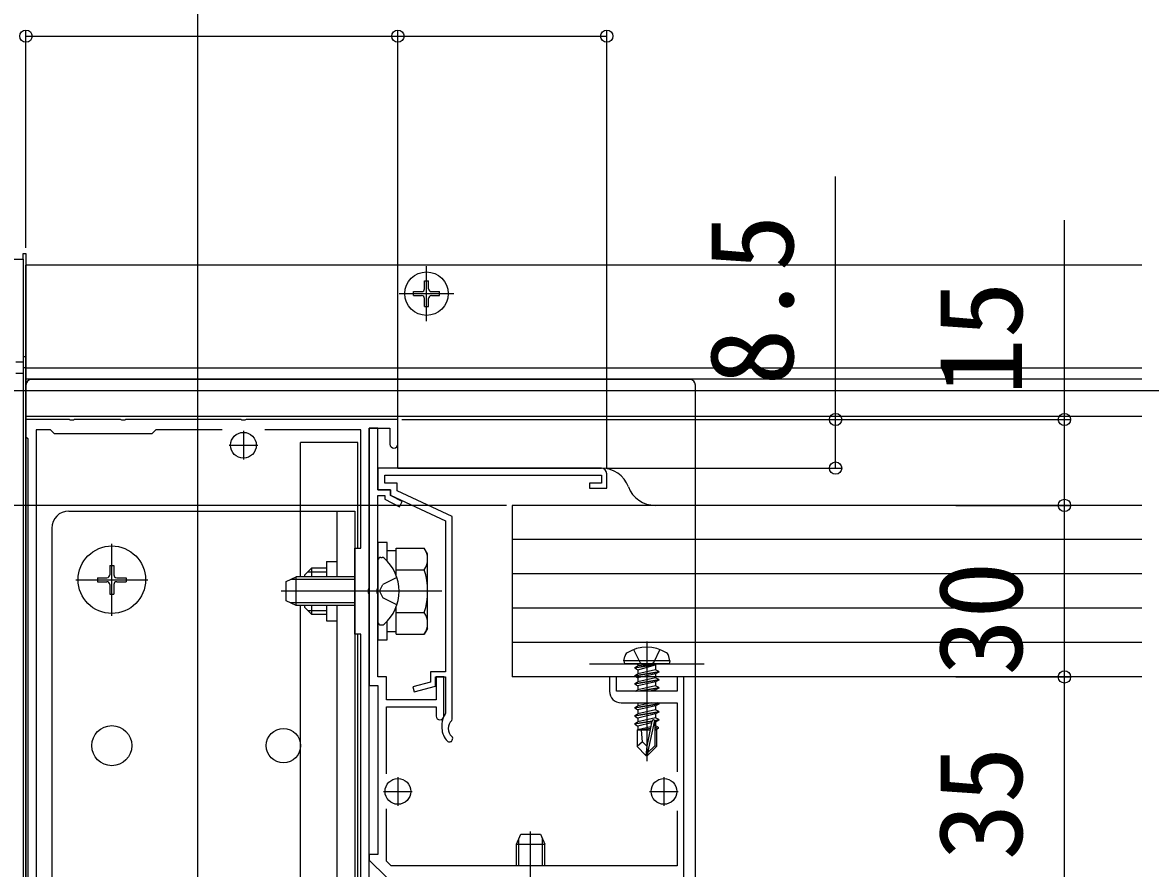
# Model space of a CAD drawing. Units: millimetres, scale not verified. Extents: x -875 to 875, y -1304 to 1296.
# Drawn here: x -640.6 to -443.5, y 531.8 to 679.7 of the extents above; entities that cross this region are included whole.
import ezdxf
from ezdxf.enums import TextEntityAlignment as Align

# ---------------------------------------------------------------- set-up
doc = ezdxf.new("R2010")
doc.units = ezdxf.units.MM
doc.header["$LTSCALE"] = 8
for name, color, linetype in [('0-3_YKK_11', 7, 'Continuous'), ('0-4_YKK_12', 2, 'Continuous'), ('0-5_YKK_13', 4, 'Continuous'), ('0-6_YKK_D', 6, 'Continuous')]:
    doc.layers.add(name, color=color, linetype=linetype)
doc.styles.add('ＭＳ ゴシック', font='')
doc.styles.get('ＭＳ ゴシック').set_extended_font_data('MS Gothic')

msp = doc.modelspace()

# ---------------------------------------------------------------- linework, layer by layer
at = {"layer": '0-3_YKK_11'}
for p, q in [((-602, 608.3), (-602, 603.3)), ((-604.5, 605.8), (-599.5, 605.8)), ((-567.3, 557.1), (-567.3, 556.3)), ((-575, 547.8), (-575, 542.8)), ((-528.5, 547.8), (-528.5, 542.8)), ((-577.5, 545.3), (-572.5, 545.3)), ((-531, 545.3), (-526, 545.3))]:
    msp.add_line(p, q, dxfattribs=at)
for points in [[(-575, 606), (-575, 610.3), (-601.542, 610.3), (-601.725, 610.18), (-602.275, 610.18), (-602.458, 610.3), (-622.542, 610.3), (-622.725, 610.18), (-623.275, 610.18), (-623.458, 610.3), (-631.542, 610.3), (-631.725, 610.18), (-632.275, 610.18), (-632.458, 610.3), (-640, 610.3), (-640, 607.3), (-639.7, 607)], [(-605.724, 608.5), (-617.3, 608.5), (-618, 607.8), (-635, 607.8), (-635.7, 608.5), (-638.2, 608.5), (-638.2, 452.526), (-632.385, 446.8), (-627.4, 446.8), (-627.4, 450.8)], [(-600.9, 456.6), (-600.9, 452.746), (-604.4, 450.746), (-604.4, 446.8), (-598.5, 446.8), (-598, 447.3), (-581.5, 447.3), (-581.5, 480.8), (-582.5, 480.8), (-582.5, 495.8), (-581.5, 495.8), (-581.5, 572.8), (-582.5, 572.8), (-582.5, 587.8), (-581.5, 587.8), (-581.5, 608.5), (-598.276, 608.5)], [(-580, 488.758), (-580, 579.842), (-580.12, 580.025), (-580.12, 580.575), (-580, 580.758), (-580, 608.8), (-576.4, 608.8), (-576.4, 606)], [(-567, 558.45), (-567, 565.3), (-568.3, 565.3), (-568.3, 561.3), (-577, 561.3), (-577, 565.3), (-578.5, 565.3), (-578.5, 579.842), (-578.62, 580.025), (-578.62, 580.575), (-578.5, 580.758), (-578.5, 597), (-577.3, 597), (-577.3, 596.393), (-574.731, 595.056), (-574.269, 595.944), (-576.3, 597), (-576.3, 598), (-578.5, 598), (-578.5, 608.8), (-580, 608.8), (-580, 563.8), (-578.5, 563.8), (-578.5, 534.3), (-580, 534.3), (-580, 533.3), (-577, 530.3)], [(-639.7, 607), (-639.7, 453.6), (-640, 453.3), (-640, 445.3), (-638.5, 445.3), (-638.5, 450.2), (-638.132, 450.354), (-633, 445.3), (-619.5, 445.3), (-619.5, 446.3)], [(-539.5, 601.8), (-578.5, 601.8), (-578.5, 598), (-576.3, 598), (-576.3, 597.1), (-566.7, 592.6), (-566.7, 566.2), (-569.3, 566.2), (-569.3, 564.393), (-572.365, 563.585), (-572.135, 562.715), (-568.4, 563.7), (-568.4, 565.3), (-566.7, 565.3), (-566.7, 558.997), (-566.755, 558.825)], [(-565.595, 557.69), (-565.5, 557.909), (-565.5, 593.363), (-575.1, 597.863), (-575.1, 599.2), (-577.3, 599.2), (-577.3, 600.6), (-539.4, 600.6), (-539.4, 599.2), (-541.5, 599.2), (-541.5, 598.3), (-538.5, 598.3), (-538.5, 600.8)], [(-525, 530.3), (-525, 565.3), (-526.2, 565.3), (-526.2, 562.8), (-536.8, 562.8), (-536.8, 565.3), (-538, 565.3), (-538, 562.8)], [(-577, 548.359), (-577, 560.1), (-568.3, 560.1), (-568.3, 558.45)], [(-536, 560.8), (-526.2, 560.8), (-526.2, 548.699)], [(-526.2, 541.901), (-526.2, 532.3), (-576.172, 532.3), (-577, 533.128), (-577, 542.241)]]:
    msp.add_lwpolyline(points, dxfattribs=at)
for centre, radius, start, end in [((-575.7, 606), 0.7, 180.00001, 269.99999), ((-575.7, 606), 0.7, 270.00001, 359.99999), ((-539.5, 600.8), 1, 0.00001, 89.99999), ((-536, 562.8), 2, 180.00001, 269.99999), ((-567.65, 558.45), 0.65, 180.00001, 269.99999), ((-567.65, 558.45), 0.65, 270.00001, 359.99999), ((-564.3, 557.1), 3, 144.90318, 180), ((-564.3, 556.3), 3, 180.00001, 227.02713), ((-564.3, 556.3), 1.9, 132.9859, 227.02712), ((-565.97, 554.507), 0.55, 227.02712, 330.00001), ((-565.97, 554.507), 0.55, 329.99997, 47.0271)]:
    msp.add_arc(centre, radius, start, end, dxfattribs=at)
at = {"layer": '0-4_YKK_12'}
for p, q in [((-610, 928.3), (-610, 385.3)), ((-445, 637.3), (-640, 637.3)), ((-640, 432.3), (-640, 637.3)), ((-445, 619.3), (-640, 619.3)), ((-445, 617.348), (-640, 617.348)), ((848.5, 615.3), (-801, 615.3)), ((-445, 610.8), (-640, 610.8))]:
    msp.add_line(p, q, dxfattribs=at)
at = {"layer": '0-5_YKK_13'}
for p, q in [((-640.5, 638.3), (-640.5, 639.3)), ((-660.5, 638.3), (-640.5, 638.3)), ((-640.5, 638.3), (-640.5, 430.3)), ((-570, 627.5), (-570, 637.1)), ((-570.35, 633.15), (-570.35, 634.55)), ((-570.35, 634.55), (-569.65, 634.55)), ((-569.65, 633.15), (-569.65, 634.55)), ((-574.8, 632.3), (-565.2, 632.3)), ((-572.25, 632.65), (-570.85, 632.65)), ((-572.25, 631.95), (-572.25, 632.65)), ((-572.25, 631.95), (-570.85, 631.95)), ((-570.35, 630.05), (-570.35, 631.45)), ((-569.65, 630.05), (-569.65, 631.45)), ((-569.15, 632.65), (-567.75, 632.65)), ((-569.15, 631.95), (-567.75, 631.95)), ((-567.75, 631.95), (-567.75, 632.65)), ((-570.35, 630.05), (-569.65, 630.05)), ((-640.5, 621.3), (-640, 621.3)), ((-640.5, 620.3), (-641.8, 620.3)), ((-640.5, 619.392), (-640, 619.392)), ((-640.5, 618.361), (-641.8, 618.361)), ((-524, 617.3), (-639, 617.3)), ((-640, 616.3), (-640, 445.3)), ((-445, 610.8), (-575, 610.8)), ((-575, 601.8), (-575, 610.8)), ((-592, 582.8), (-592, 606.3)), ((-582, 606.3), (-592, 606.3)), ((-582, 587.8), (-582, 606.3)), ((-575, 601.8), (-539.4, 601.8)), ((-585.7, 594.3), (-585.7, 582.8)), ((-582.5, 594.3), (-582.5, 474.3)), ((-445, 595.3), (-555, 595.3)), ((-555, 595.3), (-555, 565.3)), ((-445, 595.3), (-530.033, 595.3)), ((-635.5, 591.3), (-635.5, 477.3)), ((-625, 576), (-625, 588.6)), ((-575.3, 583.029), (-575.3, 587.806)), ((-575.3, 587.806), (-570.381, 587.806)), ((-569.8, 586.8), (-570.381, 587.806)), ((-445, 589.3), (-555, 589.3)), ((-587.5, 585.5), (-585.7, 585.5)), ((-587.5, 585.5), (-587.5, 582.8)), ((-578.5, 585.551), (-578.5, 575.049)), ((-577.955, 586.2), (-577.757, 586.2)), ((-575.3, 587.35), (-576.9, 587.35)), ((-569.8, 573.8), (-569.8, 586.8)), ((-625.35, 584.8), (-624.65, 584.8)), ((-625.35, 584.8), (-625.35, 583.15)), ((-624.65, 584.8), (-624.65, 583.15)), ((-591.3, 583.1), (-590.1, 584.3)), ((-590.748, 583.652), (-587.5, 583.652)), ((-587.5, 584.3), (-590.1, 584.3)), ((-590.1, 584.3), (-590.1, 582.8)), ((-575.3, 584.053), (-570.381, 584.053)), ((-631.3, 582.3), (-618.7, 582.3)), ((-627.5, 582.65), (-627.5, 581.95)), ((-627.5, 582.65), (-625.85, 582.65)), ((-627.5, 581.95), (-625.85, 581.95)), ((-624.15, 582.65), (-622.5, 582.65)), ((-624.15, 581.95), (-622.5, 581.95)), ((-622.5, 582.65), (-622.5, 581.95)), ((-594.5, 582), (-592.8, 582.8)), ((-582.5, 582.367), (-593.72, 582.367)), ((-592.8, 577.8), (-592.8, 582.8)), ((-582.5, 582.8), (-592.8, 582.8)), ((-591.3, 583.1), (-591.3, 582.8)), ((-575.174, 582.672), (-577.635, 581.445)), ((-445, 583.3), (-555, 583.3)), ((-625.35, 581.45), (-625.35, 579.8)), ((-625.35, 579.8), (-624.65, 579.8)), ((-624.65, 581.45), (-624.65, 579.8)), ((-567.3, 580.3), (-595.413, 580.3)), ((-578.244, 580.3), (-577.635, 581.445)), ((-578.244, 580.3), (-577.635, 579.155)), ((-582.5, 578.233), (-593.72, 578.233)), ((-582.5, 577.8), (-592.8, 577.8)), ((-592, 491.9), (-592, 577.8)), ((-591.3, 577.8), (-591.3, 577.5)), ((-590.1, 577.8), (-590.1, 576.3)), ((-587.5, 577.8), (-587.5, 575.1)), ((-585.7, 577.8), (-585.7, 474.3)), ((-575.174, 577.928), (-577.635, 579.155)), ((-591.3, 577.5), (-590.1, 576.3)), ((-590.748, 576.948), (-587.5, 576.948)), ((-590.1, 576.3), (-587.5, 576.3)), ((-575.3, 572.794), (-575.3, 577.571)), ((-575.3, 576.547), (-570.381, 576.547)), ((-445, 577.3), (-555, 577.3)), ((-587.5, 575.1), (-585.7, 575.1)), ((-578.5, 575.049), (-578.5, 574.945)), ((-577.955, 574.4), (-577.757, 574.4)), ((-569.8, 573.8), (-570.381, 572.794)), ((-582, 495.8), (-582, 572.8)), ((-576.9, 573.25), (-575.3, 573.25)), ((-575.3, 572.794), (-570.381, 572.794)), ((-445, 571.3), (-555, 571.3)), ((-531.5, 571.499), (-531.5, 550.599)), ((-535.5, 568.099), (-535.359, 568.901)), ((-527.5, 568.099), (-535.5, 568.099)), ((-535.5, 568.099), (-535.412, 567.599)), ((-527.5, 568.099), (-527.641, 568.901)), ((-527.5, 568.099), (-527.588, 567.599)), ((-541.5, 567.599), (-521.5, 567.599)), ((-527.588, 567.599), (-535.412, 567.599)), ((-533.6, 566.949), (-530, 567.549)), ((-530, 567.449), (-533.6, 566.849)), ((-533.6, 566.949), (-533.05, 567.266)), ((-533.6, 566.949), (-533.6, 566.849)), ((-533.6, 566.949), (-533.6, 566.849)), ((-533.6, 566.849), (-533.05, 566.531)), ((-533.6, 565.549), (-529.4, 566.249)), ((-529.4, 566.149), (-533.6, 565.449)), ((-533.6, 565.549), (-533.05, 565.866)), ((-530, 567.549), (-533.05, 567.266)), ((-533.05, 566.531), (-530, 567.449)), ((-533.05, 567.399), (-533.05, 567.266)), ((-529.95, 566.566), (-533.05, 565.866)), ((-533.05, 566.531), (-533.05, 565.866)), ((-529.95, 565.831), (-533.05, 565.131)), ((-530, 567.549), (-530, 567.449)), ((-529.95, 567.399), (-529.95, 566.566)), ((-529.4, 566.249), (-529.95, 566.566)), ((-529.4, 566.149), (-529.95, 565.831)), ((-529.95, 565.831), (-529.95, 565.166)), ((-529.4, 566.249), (-529.4, 566.149)), ((-445, 565.3), (-555, 565.3)), ((-533.6, 565.549), (-533.6, 565.449)), ((-533.6, 565.449), (-533.05, 565.131)), ((-533.6, 564.149), (-529.4, 564.849)), ((-529.4, 564.749), (-533.6, 564.049)), ((-533.6, 564.149), (-533.05, 564.466)), ((-533.6, 564.149), (-533.6, 564.049)), ((-533.6, 564.049), (-533.05, 563.731)), ((-529.95, 565.166), (-533.05, 564.466)), ((-533.05, 565.131), (-533.05, 564.466)), ((-529.4, 564.849), (-529.95, 565.166)), ((-529.95, 564.431), (-529.95, 563.766)), ((-529.4, 564.849), (-529.4, 564.749)), ((-533.511, 562.8), (-533.05, 563.066)), ((-533.291, 562.8), (-529.4, 563.449)), ((-529.95, 563.766), (-533.05, 563.066)), ((-533.05, 563.731), (-533.05, 563.066)), ((-529.4, 563.349), (-532.691, 562.8)), ((-529.4, 563.449), (-529.95, 563.766)), ((-529.95, 563.031), (-529.95, 562.8)), ((-529.4, 563.449), (-529.4, 563.349)), ((-533.6, 559.949), (-529.4, 560.649)), ((-529.4, 560.549), (-533.6, 559.849)), ((-533.6, 559.949), (-533.05, 560.266)), ((-533.6, 559.949), (-533.6, 559.849)), ((-533.6, 559.849), (-533.05, 559.531)), ((-530.685, 560.8), (-533.05, 560.266)), ((-533.05, 560.8), (-533.05, 560.266)), ((-529.95, 560.231), (-529.95, 559.566)), ((-529.4, 560.649), (-529.662, 560.8)), ((-529.4, 560.649), (-529.4, 560.549)), ((-533.6, 558.549), (-529.4, 559.249)), ((-529.4, 559.149), (-533.6, 558.449)), ((-533.6, 558.549), (-533.05, 558.866)), ((-533.6, 558.549), (-533.6, 558.449)), ((-533.6, 558.449), (-533.05, 558.131)), ((-529.95, 559.566), (-533.05, 558.866)), ((-533.05, 559.531), (-533.05, 558.866)), ((-529.95, 558.166), (-533.05, 557.466)), ((-533.05, 558.131), (-533.05, 557.466)), ((-529.4, 559.249), (-529.95, 559.566)), ((-529.95, 558.831), (-529.95, 558.166)), ((-529.4, 557.849), (-529.95, 558.166)), ((-529.4, 559.249), (-529.4, 559.149)), ((-533.6, 557.149), (-530.574, 557.653)), ((-530.602, 557.548), (-533.6, 557.049)), ((-533.6, 557.149), (-533.05, 557.466)), ((-533.6, 557.149), (-533.6, 557.049)), ((-533.6, 557.049), (-533.05, 556.731)), ((-533.2, 555.999), (-533.05, 556.066)), ((-533.2, 555.999), (-533.2, 553.149)), ((-530.924, 555.999), (-533.2, 555.999)), ((-530.66, 557.271), (-533.05, 556.731)), ((-533.05, 556.731), (-533.05, 556.066)), ((-530.805, 556.573), (-533.05, 556.066)), ((-530.865, 556.281), (-532.583, 555.999)), ((-530.59, 557.605), (-531.5, 553.22)), ((-530.168, 557.721), (-531.35, 552.023)), ((-530.92, 556.015), (-531.004, 555.999)), ((-530.168, 557.721), (-529.4, 557.849)), ((-529.4, 557.749), (-530.113, 557.63)), ((-529.95, 556.766), (-530.103, 556.731)), ((-530.1, 557.55), (-530.1, 553.273)), ((-529.5, 556.506), (-530.1, 556.407)), ((-529.5, 556.291), (-530.1, 556.174)), ((-529.8, 555.999), (-530.1, 555.999)), ((-529.95, 557.431), (-529.95, 556.766)), ((-529.5, 556.506), (-529.95, 556.766)), ((-529.5, 556.291), (-529.8, 556.118)), ((-529.8, 556.118), (-529.8, 553.149)), ((-529.5, 556.506), (-529.5, 556.291)), ((-529.4, 557.849), (-529.4, 557.749)), ((-532.243, 553.952), (-533.2, 553.149)), ((-531.65, 551.599), (-533.2, 553.149)), ((-531.5, 553.22), (-531.65, 551.599)), ((-531.5, 553.22), (-531.5, 551.599)), ((-530.1, 553.273), (-531.35, 552.023)), ((-531.35, 551.599), (-529.8, 553.149)), ((-531.35, 552.023), (-531.35, 551.599)), ((-529.8, 553.149), (-530.1, 553.273)), ((-531.65, 551.599), (-531.35, 551.599)), ((-551.8, 524.3), (-551.8, 538.3)), ((-554.3, 536.1), (-553.5, 537.8)), ((-553.867, 532.3), (-553.867, 537.02)), ((-553.5, 537.8), (-550.1, 537.8)), ((-550.1, 537.8), (-549.3, 536.1)), ((-549.733, 532.3), (-549.733, 537.02)), ((-554.3, 532.3), (-554.3, 536.1)), ((-554.3, 536.1), (-549.3, 536.1)), ((-549.3, 532.3), (-549.3, 536.1))]:
    msp.add_line(p, q, dxfattribs=at)
for points in [[(-640.5, 639.3), (-640, 639.3), (-640, 430.3)], [(-523, 529.3), (-523, 565.3), (-523, 616.3)], [(-632.5, 594.3), (-592, 594.3), (-582.5, 594.3)], [(-578.5, 588.8), (-578.5, 571.8), (-576.9, 571.8), (-576.9, 575.015)], [(-576.9, 585.585), (-576.9, 588.8), (-578.5, 588.8)], [(-578.5, 585.655), (-578.5, 585.551), (-578.5, 585.2)], [(-592.8, 577.8), (-594.5, 578.6), (-594.5, 582)], [(-533.8, 570.078), (-532.645, 567.761), (-531.5, 567.153)], [(-529.2, 570.078), (-530.355, 567.761), (-531.5, 567.153)], [(-529.4, 564.749), (-529.95, 564.431), (-533.05, 563.731)], [(-529.4, 563.349), (-529.95, 563.031), (-530.973, 562.8)], [(-529.4, 560.549), (-529.95, 560.231), (-533.05, 559.531)], [(-529.4, 559.149), (-529.95, 558.831), (-533.05, 558.131)], [(-531.5, 553.22), (-532.243, 553.952), (-532.4, 555.999)], [(-529.4, 557.749), (-529.95, 557.431), (-530.1, 557.397)]]:
    msp.add_lwpolyline(points, dxfattribs=at)
for centre, radius in [((-570, 632.3), 3.8), ((-602, 605.8), 2.25), ((-625, 582.3), 5.9), ((-625, 553.3), 3.5), ((-595, 553.3), 3), ((-575, 545.3), 2.25), ((-528.5, 545.3), 2.25)]:
    msp.add_circle(centre, radius, dxfattribs=at)
for centre, radius, start, end in [((-570.85, 633.15), 0.5, 270, 0), ((-569.15, 633.15), 0.5, 180, 270), ((-570.85, 631.45), 0.5, 0, 90), ((-569.15, 631.45), 0.5, 90, 180), ((-639, 616.3), 1, 90, 180), ((-524, 616.3), 1, 0, 90), ((-539.4, 596.8), 5, 20.48732, 90), ((-530.033, 600.3), 5, 200.48732, 270), ((-632.5, 591.3), 3, 90, 180), ((-573.123, 585.929), 3.323, 325.61575, 34.38425), ((-577.955, 585.655), 0.545, 90, 180), ((-577.757, 585.65), 0.55, 48.43917, 90), ((-582.5, 580.3), 7.7, 311.56083, 48.43917), ((-582.219, 580.3), 12.419, 342.41205, 17.58795), ((-625.85, 583.15), 0.5, 270, 0), ((-625.85, 581.45), 0.5, 0, 90), ((-624.15, 583.15), 0.5, 180, 270), ((-624.15, 581.45), 0.5, 90, 180), ((-573.123, 574.671), 3.323, 325.61575, 34.38425), ((-577.955, 574.945), 0.545, 180, 270), ((-577.757, 574.95), 0.55, 270, 311.56083), ((-531.5, 563.999), 6.5, 57.94412, 122.05588), ((-534.472, 568.745), 0.9, 122.05588, 170), ((-528.528, 568.745), 0.9, 10, 57.94412), ((-533.25, 567.399), 0.2, 0, 90), ((-529.75, 567.399), 0.2, 90, 180), ((-530.348, 557.55), 0.248, 0, 167.19096)]:
    msp.add_arc(centre, radius, start, end, dxfattribs=at)
at = {"layer": '0-6_YKK_D'}
for p, q in [((-640, 640.3), (-640, 678.3)), ((-575, 611), (-575, 678.3)), ((-575, 611), (-575, 678.3)), ((-538.5, 601.8), (-538.5, 678.3)), ((-640, 677.3), (-575, 677.3)), ((-575, 677.3), (-538.5, 677.3)), ((-574.3, 610.3), (-497.5, 610.3)), ((-574.3, 610.3), (-457.5, 610.3)), ((-538.5, 601.8), (-497.5, 601.8)), ((-556, 595.3), (-721.5, 595.3)), ((-477.5, 595.3), (-457.5, 595.3)), ((-477.5, 595.3), (-457.5, 595.3)), ((-458.5, 565.3), (-458.5, 595.3)), ((-477.5, 565.3), (-457.5, 565.3)), ((-477.5, 565.3), (-457.5, 565.3)), ((-458.5, 530.3), (-458.5, 565.3))]:
    msp.add_line(p, q, dxfattribs=at)
for points in [[(-498.5, 601.8), (-498.5, 610.3), (-498.5, 652.759)], [(-458.5, 595.3), (-458.5, 610.3), (-458.5, 645.145)]]:
    msp.add_lwpolyline(points, dxfattribs=at)
for centre in [(-640, 677.3), (-575, 677.3), (-575, 677.3), (-538.5, 677.3), (-498.5, 610.3), (-458.5, 610.3), (-498.5, 601.8), (-458.5, 595.3), (-458.5, 595.3), (-458.5, 565.3), (-458.5, 565.3)]:
    msp.add_circle(centre, 1.075, dxfattribs=at)

# ---------------------------------------------------------------- texts
at = {"layer": '0-6_YKK_D', "style": 'ＭＳ ゴシック'}
for s, p in [('8.5', (-501.5, 616.236)), ('15', (-461.5, 614.532)), ('30', (-461.5, 565.527)), ('35', (-461.5, 533.255))]:
    msp.add_text(s, height=14.66, rotation=90, dxfattribs=at).set_placement(p, align=Align.BOTTOM_LEFT)

doc.saveas('drawing.dxf')
